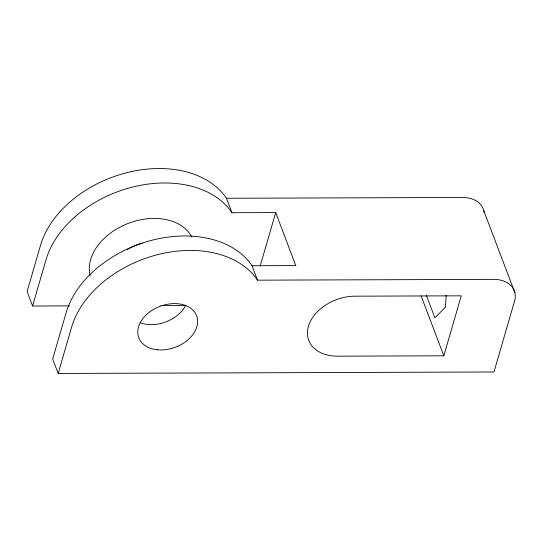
<?xml version="1.0" encoding="UTF-8"?>
<svg xmlns="http://www.w3.org/2000/svg" width="542" height="542" viewBox="0 0 542 542"><rect width="100%" height="100%" fill="white"/><g stroke="black" fill="none" stroke-linecap="round" stroke-linejoin="round"><path stroke-width="0.81" d="M446.202 295.288L445.436 307.118L434.88 317.802L426.446 295.553M69.735 305.891L32.581 306.02L46.05 259.665A101.876 71.937 -20.8 0 1 132.35 187.119A101.876 71.937 -20.8 0 1 231.949 212.721L275.709 212.572L295.797 265.566L252.044 265.715A101.876 71.937 -20.8 0 0 152.444 240.113A101.876 71.937 -20.8 0 0 66.144 312.659L52.676 359.014L58.157 373.465L493.965 371.981L514.561 301.088A29.105 20.555 -20.8 0 0 493.45 279.367L257.525 280.167A101.876 71.937 -20.8 0 0 157.925 254.564A101.876 71.937 -20.8 0 0 71.619 327.111L58.157 373.465M260.113 266.244L275.709 212.572M443.817 355.809L461.242 295.817L354.861 296.183A40.02 28.259 -20.8 0 0 308.405 326.304A40.02 28.259 -20.8 0 0 337.436 356.169L443.817 355.809L421.12 295.959M32.581 306.02L27.1 291.562L40.569 245.208A101.876 71.937 -20.8 0 1 126.869 172.668A101.876 71.937 -20.8 0 1 226.468 198.27L462.394 197.464A29.105 20.555 -20.8 0 1 484.121 212.43M160.94 305.58L185.432 305.498M483.843 210.845L514.9 292.748M226.468 198.27L231.949 212.721M252.044 265.715L257.525 280.167M185.892 304.977A30.928 21.836 -20.8 0 1 140.182 322.734M90.101 275.465A54.573 38.536 -20.8 0 1 128.678 223.223A54.573 38.536 -20.8 0 1 191.915 237.186M127.295 249.605A38.204 26.978 -20.8 0 1 142.451 243.128M157.221 349.773A30.928 21.836 -20.8 0 0 197.234 317.822A30.928 21.836 -20.8 0 0 148.664 312.754A30.928 21.836 -20.8 0 0 157.221 349.773"/></g></svg>
